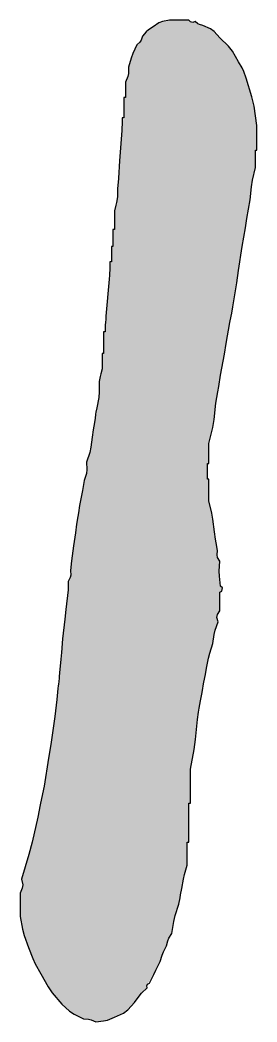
# Model space of a CAD drawing. Extents: x 498328 to 716449, y -893371 to -467753.
# Drawn here: x 608259.7 to 608302.2, y -879383.3 to -879203.9 of the extents above; entities that cross this region are included whole.
import ezdxf

# ---------------------------------------------------------------- set-up
doc = ezdxf.new("R2010")
doc.units = 0
doc.header["$LTSCALE"] = 1000
doc.layers.get('0').update_dxf_attribs({"linetype": 'CONTINUOUS'})

# ---------------------------------------------------------------- blocks, each defined once
blk = doc.blocks.new('商xx')
blk.add_hatch(color=256).paths.add_polyline_path([(9.7481, 20.7519), (9.7314, 20.852), (9.7168, 20.9639), (9.707, 21.0196), (9.6828, 21.1298), (9.6828, 21.2076), (9.6828, 21.2465), (9.6828, 21.3243), (9.6689, 21.3243), (9.6689, 21.3799), (9.6689, 21.4632), (9.6828, 21.4632), (9.6828, 21.5355), (9.6828, 21.6438), (9.7161, 21.7866), (9.7287, 21.8593), (9.7453, 22.005), (9.7619, 22.105), (9.7703, 22.155), (9.787, 22.2551), (9.8212, 22.4438), (9.8379, 22.5383), (9.8703, 22.7274), (9.8814, 22.783), (9.8981, 22.8663), (9.9319, 23.083), (9.9486, 23.1913), (9.9814, 23.4081), (10.0092, 23.5748), (10.0231, 23.6582), (10.0509, 23.8249), (10.0661, 23.9723), (10.0995, 24.1166), (10.0995, 24.1777), (10.0995, 24.2694), (10.1134, 24.2694), (10.1134, 24.3583), (10.1134, 24.4028), (10.1134, 24.4917), (10.0873, 24.6636), (10.0677, 24.7493), (10.0162, 24.9154), (9.9955, 24.9766), (9.9812, 25.0066), (9.9467, 25.0613), (9.8937, 25.1564), (9.8589, 25.2014), (9.78, 25.2766), (9.7294, 25.3328), (9.6962, 25.3569), (9.6272, 25.3877), (9.5885, 25.3971), (9.5577, 25.4225), (9.5365, 25.4137), (9.5168, 25.4187), (9.5022, 25.4363), (9.4327, 25.4363), (9.3285, 25.4363), (9.2662, 25.4242), (9.2344, 25.4106), (9.1826, 25.3738), (9.1389, 25.3472), (9.1184, 25.3297), (9.0854, 25.2905), (9.0704, 25.2464), (9.0368, 25.2141), (9.0004, 25.136), (8.9849, 25.0952), (8.9604, 25.0126), (8.9615, 24.9435), (8.9326, 24.8807), (8.9326, 24.8251), (8.9326, 24.7417), (8.9187, 24.7417), (8.9187, 24.6695), (8.9187, 24.5612), (8.9048, 24.5056), (8.902, 24.4667), (8.8979, 24.4083), (8.8867, 24.2527), (8.8812, 24.175), (8.8701, 24.0194), (8.8631, 23.9221), (8.8631, 23.8804), (8.8631, 23.8527), (8.852, 23.8026), (8.8353, 23.7276), (8.8353, 23.6609), (8.8353, 23.5609), (8.8215, 23.5609), (8.8215, 23.4998), (8.8215, 23.4081), (8.8076, 23.4081), (8.8076, 23.3525), (8.8076, 23.2692), (8.7937, 23.2275), (8.7937, 23.1997), (8.7909, 23.1664), (8.7867, 23.1164), (8.7756, 22.983), (8.7701, 22.9163), (8.7589, 22.783), (8.7548, 22.733), (8.752, 22.6996), (8.752, 22.644), (8.7381, 22.644), (8.7381, 22.5663), (8.7381, 22.5274), (8.7381, 22.4496), (8.7242, 22.4496), (8.7242, 22.394), (8.7242, 22.3106), (8.6964, 22.1995), (8.6982, 22.0803), (8.6634, 21.9001), (8.6617, 21.8661), (8.6506, 21.7994), (8.6339, 21.6994), (8.6214, 21.5857), (8.5853, 21.4771), (8.5887, 21.392), (8.5645, 21.3104), (8.5438, 21.1991), (8.5228, 21.0881), (8.5117, 21.0215), (8.495, 20.9214), (8.4819, 20.8241), (8.4672, 20.7269), (8.4561, 20.638), (8.4505, 20.5936), (8.4394, 20.5047), (8.4446, 20.4527), (8.4186, 20.4074), (8.4186, 20.3616), (8.4186, 20.331), (8.3991, 20.156), (8.3894, 20.0685), (8.37, 19.8934), (8.3588, 19.7712), (8.3533, 19.71), (8.3422, 19.5878), (8.3352, 19.5113), (8.3311, 19.4739), (8.3172, 19.3489), (8.3116, 19.2988), (8.3005, 19.1988), (8.2636, 18.9485), (8.2442, 18.8234), (8.2033, 18.5737), (8.181, 18.4625), (8.1699, 18.407), (8.1477, 18.2958), (8.0966, 18.0718), (8.0674, 17.9604), (8.0018, 17.7402), (8.0149, 17.6754), (7.9879, 17.6151), (7.9879, 17.5318), (7.9879, 17.4901), (7.9879, 17.4067), (8.01, 17.2936), (8.0255, 17.2374), (8.0643, 17.1289), (8.1015, 17.0313), (8.124, 16.9836), (8.1755, 16.8927), (8.239, 16.7772), (8.2773, 16.7219), (8.363, 16.6218), (8.4321, 16.558), (8.4727, 16.5305), (8.5575, 16.4899), (8.6156, 16.486), (8.6686, 16.4621), (8.7368, 16.4707), (8.7711, 16.4793), (8.8353, 16.5038), (8.9165, 16.5415), (8.9554, 16.5699), (9.0159, 16.6357), (9.0657, 16.7066), (9.1271, 16.7677), (9.1239, 16.7861), (9.1313, 16.8009), (9.1868, 16.8872), (9.2063, 16.9261), (9.2452, 17.0039), (9.2686, 17.0751), (9.3007, 17.1428), (9.3165, 17.2021), (9.3494, 17.2539), (9.3729, 17.3877), (9.4119, 17.5179), (9.423, 17.5734), (9.4397, 17.6568), (9.4577, 17.7625), (9.4883, 17.8652), (9.4883, 17.9485), (9.4883, 17.9902), (9.4883, 18.0736), (9.5022, 18.0736), (9.5022, 18.2125), (9.5022, 18.2819), (9.5022, 18.4209), (9.5161, 18.4209), (9.5161, 18.5431), (9.5161, 18.6042), (9.5161, 18.7265), (9.5487, 18.9031), (9.5613, 18.9923), (9.5786, 19.171), (9.5897, 19.2377), (9.6064, 19.3377), (9.6179, 19.3988), (9.6234, 19.4294), (9.6341, 19.4906), (9.6453, 19.5461), (9.6619, 19.6295), (9.6831, 19.7423), (9.7175, 19.8517), (9.7317, 19.9515), (9.7661, 20.0462), (9.7502, 20.0981), (9.78, 20.1435), (9.78, 20.2102), (9.78, 20.3102), (9.7994, 20.3213), (9.803, 20.3501), (9.787, 20.3657), (9.7733, 20.4766), (9.78, 20.588), (9.7544, 20.6334), (9.7592, 20.6853)])
for p, q in [((9.2344, 25.4106), (9.1826, 25.3738)), ((9.2662, 25.4242), (9.2344, 25.4106)), ((9.3285, 25.4363), (9.2662, 25.4242)), ((9.398, 25.4363), (9.3285, 25.4363)), ((9.4327, 25.4363), (9.398, 25.4363)), ((9.5022, 25.4363), (9.4327, 25.4363)), ((9.5168, 25.4187), (9.5022, 25.4363)), ((9.5365, 25.4137), (9.5168, 25.4187)), ((9.5577, 25.4225), (9.5365, 25.4137)), ((9.5817, 25.4027), (9.5577, 25.4225)), ((9.597, 25.3951), (9.5817, 25.4027)), ((9.1184, 25.3297), (9.0854, 25.2905)), ((9.1389, 25.3472), (9.1184, 25.3297)), ((9.1826, 25.3738), (9.1389, 25.3472)), ((9.6272, 25.3877), (9.597, 25.3951)), ((9.6962, 25.3569), (9.6272, 25.3877)), ((9.7294, 25.3328), (9.6962, 25.3569)), ((9.78, 25.2766), (9.7294, 25.3328)), ((9.0629, 25.2392), (9.0368, 25.2141)), ((9.0737, 25.2562), (9.0629, 25.2392)), ((9.0854, 25.2905), (9.0737, 25.2562)), ((9.8589, 25.2014), (9.78, 25.2766)), ((9.0004, 25.136), (8.9849, 25.0952)), ((9.0368, 25.2141), (9.0004, 25.136)), ((9.8937, 25.1564), (9.8589, 25.2014)), ((9.9467, 25.0613), (9.8937, 25.1564)), ((8.9849, 25.0952), (8.9604, 25.0126)), ((9.9812, 25.0066), (9.9467, 25.0613)), ((8.9613, 24.9587), (8.9552, 24.9297)), ((8.9604, 25.0126), (8.9613, 24.9587)), ((9.9955, 24.9766), (9.9812, 25.0066)), ((10.0162, 24.9154), (9.9955, 24.9766)), ((8.9552, 24.9297), (8.9326, 24.8807)), ((8.9326, 24.8807), (8.9326, 24.8251)), ((10.0677, 24.7493), (10.0162, 24.9154)), ((8.9326, 24.8251), (8.9326, 24.7973)), ((8.9326, 24.7973), (8.9326, 24.7417)), ((8.9243, 24.7417), (8.9187, 24.7417)), ((8.9187, 24.7417), (8.9187, 24.6695)), ((8.927, 24.7417), (8.9243, 24.7417)), ((8.9326, 24.7417), (8.927, 24.7417)), ((10.0873, 24.6636), (10.0677, 24.7493)), ((8.9187, 24.6695), (8.9187, 24.6334)), ((8.9187, 24.6334), (8.9187, 24.5612)), ((10.1134, 24.4917), (10.0873, 24.6636)), ((8.9048, 24.5056), (8.902, 24.4667)), ((8.9104, 24.5612), (8.9048, 24.5612)), ((8.9048, 24.5612), (8.9048, 24.5389)), ((8.9048, 24.5389), (8.9048, 24.5278)), ((8.9048, 24.5278), (8.9048, 24.5056)), ((8.9131, 24.5612), (8.9104, 24.5612)), ((8.9187, 24.5612), (8.9131, 24.5612)), ((8.9006, 24.4472), (8.8979, 24.4083)), ((8.902, 24.4667), (8.9006, 24.4472)), ((10.1134, 24.4028), (10.1134, 24.4917)), ((8.8979, 24.4083), (8.8867, 24.2527)), ((10.1134, 24.3583), (10.1134, 24.4028)), ((10.1134, 24.2694), (10.1134, 24.3583)), ((8.8867, 24.2527), (8.8812, 24.175)), ((10.0995, 24.2083), (10.0995, 24.2694)), ((10.0995, 24.2694), (10.1051, 24.2694)), ((10.1051, 24.2694), (10.1079, 24.2694)), ((10.1079, 24.2694), (10.1134, 24.2694)), ((8.8812, 24.175), (8.8701, 24.0194)), ((10.0995, 24.1777), (10.0995, 24.2083)), ((10.0995, 24.1166), (10.0995, 24.1777)), ((10.0728, 24.0014), (10.0995, 24.1166)), ((8.8673, 23.9805), (8.8659, 23.961)), ((8.8701, 24.0194), (8.8673, 23.9805)), ((10.063, 23.9426), (10.0728, 24.0014)), ((8.8659, 23.961), (8.8631, 23.9221)), ((8.8631, 23.9221), (8.8631, 23.8943)), ((8.8631, 23.8943), (8.8631, 23.8804)), ((8.8631, 23.8804), (8.8631, 23.8527)), ((10.0509, 23.8249), (10.063, 23.9426)), ((8.852, 23.8026), (8.8465, 23.7776)), ((8.8631, 23.8527), (8.852, 23.8026)), ((10.0231, 23.6582), (10.0509, 23.8249)), ((8.8465, 23.7776), (8.8353, 23.7276)), ((8.8353, 23.7276), (8.8353, 23.6609)), ((8.8353, 23.6609), (8.8353, 23.6276)), ((8.8353, 23.6276), (8.8353, 23.5609)), ((10.0092, 23.5748), (10.0231, 23.6582)), ((8.827, 23.5609), (8.8215, 23.5609)), ((8.8215, 23.5609), (8.8215, 23.4998)), ((8.8298, 23.5609), (8.827, 23.5609)), ((8.8353, 23.5609), (8.8298, 23.5609)), ((9.9814, 23.4081), (10.0092, 23.5748)), ((8.8215, 23.4998), (8.8215, 23.4692)), ((8.8215, 23.4692), (8.8215, 23.4081)), ((8.8131, 23.4081), (8.8076, 23.4081)), ((8.8076, 23.4081), (8.8076, 23.3525)), ((8.8076, 23.3525), (8.8076, 23.3248)), ((8.8159, 23.4081), (8.8131, 23.4081)), ((8.8215, 23.4081), (8.8159, 23.4081)), ((9.9486, 23.1913), (9.9814, 23.4081)), ((8.7992, 23.2692), (8.7937, 23.2692)), ((8.7937, 23.2692), (8.7937, 23.2414)), ((8.802, 23.2692), (8.7992, 23.2692)), ((8.8076, 23.2692), (8.802, 23.2692)), ((8.8076, 23.3248), (8.8076, 23.2692)), ((8.7909, 23.1664), (8.7895, 23.1497)), ((8.7937, 23.1997), (8.7909, 23.1664)), ((8.7937, 23.2414), (8.7937, 23.2275)), ((8.7937, 23.2275), (8.7937, 23.1997)), ((9.9319, 23.083), (9.9486, 23.1913)), ((8.7867, 23.1164), (8.7756, 22.983)), ((8.7895, 23.1497), (8.7867, 23.1164)), ((9.8981, 22.8663), (9.9319, 23.083)), ((8.7756, 22.983), (8.7701, 22.9163)), ((8.7701, 22.9163), (8.7589, 22.783)), ((9.8814, 22.783), (9.887, 22.8108)), ((9.887, 22.8108), (9.8981, 22.8663)), ((8.7548, 22.733), (8.752, 22.6996)), ((8.7562, 22.7496), (8.7548, 22.733)), ((8.7589, 22.783), (8.7562, 22.7496)), ((9.8379, 22.5383), (9.8703, 22.7274)), ((9.8703, 22.7274), (9.8814, 22.783)), ((8.7437, 22.644), (8.7381, 22.644)), ((8.7381, 22.644), (8.7381, 22.5663)), ((8.7464, 22.644), (8.7437, 22.644)), ((8.752, 22.644), (8.7464, 22.644)), ((8.752, 22.6996), (8.752, 22.6774)), ((8.752, 22.6774), (8.752, 22.6663)), ((8.752, 22.6663), (8.752, 22.644)), ((8.7381, 22.5663), (8.7381, 22.5274)), ((8.7381, 22.5274), (8.7381, 22.4496)), ((9.8212, 22.4438), (9.8379, 22.5383)), ((8.7298, 22.4496), (8.7242, 22.4496)), ((8.7242, 22.4496), (8.7242, 22.394)), ((8.7325, 22.4496), (8.7298, 22.4496)), ((8.7381, 22.4496), (8.7325, 22.4496)), ((9.787, 22.2551), (9.8212, 22.4438)), ((8.7242, 22.394), (8.7242, 22.3662)), ((8.7242, 22.3662), (8.7242, 22.3106)), ((8.7131, 22.2662), (8.7075, 22.244)), ((8.7242, 22.3106), (8.7131, 22.2662)), ((8.7075, 22.244), (8.6964, 22.1995)), ((8.6964, 22.1995), (8.6978, 22.1047)), ((9.7703, 22.155), (9.787, 22.2551)), ((8.6978, 22.1047), (8.6936, 22.0565)), ((9.7453, 22.005), (9.7619, 22.105)), ((9.7619, 22.105), (9.7703, 22.155)), ((8.6936, 22.0565), (8.6756, 21.9633)), ((9.7287, 21.8593), (9.7453, 22.005)), ((8.6636, 21.9053), (8.6617, 21.8661)), ((8.6665, 21.9251), (8.6636, 21.9053)), ((8.6756, 21.9633), (8.6665, 21.9251)), ((8.6617, 21.8661), (8.6506, 21.7994)), ((9.7161, 21.7866), (9.7287, 21.8593)), ((8.645, 21.7661), (8.6339, 21.6994)), ((8.6506, 21.7994), (8.645, 21.7661)), ((9.6828, 21.6438), (9.7161, 21.7866)), ((8.6339, 21.6994), (8.624, 21.6089)), ((9.6828, 21.5716), (9.6828, 21.6438)), ((8.614, 21.5635), (8.5853, 21.4771)), ((8.624, 21.6089), (8.614, 21.5635)), ((9.6828, 21.5355), (9.6828, 21.5716)), ((8.5853, 21.4771), (8.588, 21.41)), ((9.6689, 21.4077), (9.6689, 21.4632)), ((9.6689, 21.4632), (9.6744, 21.4632)), ((9.6744, 21.4632), (9.6772, 21.4632)), ((9.6772, 21.4632), (9.6828, 21.4632)), ((9.6828, 21.4632), (9.6828, 21.5355)), ((8.5836, 21.3748), (8.5645, 21.3104)), ((8.588, 21.41), (8.5836, 21.3748)), ((9.6689, 21.3799), (9.6689, 21.4077)), ((9.6689, 21.3243), (9.6689, 21.3799)), ((8.5645, 21.3104), (8.548, 21.2215)), ((9.6744, 21.3243), (9.6689, 21.3243)), ((9.6772, 21.3243), (9.6744, 21.3243)), ((9.6828, 21.3243), (9.6772, 21.3243)), ((9.6828, 21.2465), (9.6828, 21.3243)), ((8.548, 21.2215), (8.5396, 21.177)), ((9.6828, 21.2076), (9.6828, 21.2465)), ((9.6828, 21.1298), (9.6828, 21.2076)), ((8.5396, 21.177), (8.5228, 21.0881)), ((9.707, 21.0196), (9.6828, 21.1298)), ((8.5117, 21.0215), (8.5061, 20.9881)), ((8.5228, 21.0881), (8.5117, 21.0215)), ((9.7168, 20.9639), (9.707, 21.0196)), ((8.495, 20.9214), (8.4845, 20.8435)), ((8.5061, 20.9881), (8.495, 20.9214)), ((9.7314, 20.852), (9.7168, 20.9639)), ((8.4845, 20.8435), (8.479, 20.8046)), ((9.7425, 20.7853), (9.7314, 20.852)), ((8.479, 20.8046), (8.4672, 20.7269)), ((9.7481, 20.7519), (9.7425, 20.7853)), ((9.7592, 20.6853), (9.7481, 20.7519)), ((8.4672, 20.7269), (8.4561, 20.638)), ((9.7556, 20.6457), (9.7592, 20.6853)), ((9.7605, 20.6227), (9.7556, 20.6457)), ((8.4505, 20.5936), (8.4394, 20.5047)), ((8.4561, 20.638), (8.4505, 20.5936)), ((9.78, 20.588), (9.7605, 20.6227)), ((9.7747, 20.4992), (9.78, 20.588)), ((8.4434, 20.4651), (8.4384, 20.4419)), ((8.4394, 20.5047), (8.4434, 20.4651)), ((9.7761, 20.454), (9.7747, 20.4992)), ((8.4384, 20.4419), (8.4186, 20.4074)), ((8.4186, 20.4074), (8.4186, 20.3769)), ((8.4186, 20.3769), (8.4186, 20.3616)), ((9.787, 20.3657), (9.7761, 20.454)), ((8.4186, 20.331), (8.3991, 20.156)), ((8.4186, 20.3616), (8.4186, 20.331)), ((9.78, 20.3102), (9.7994, 20.3213)), ((9.78, 20.2435), (9.78, 20.3102)), ((9.803, 20.3501), (9.787, 20.3657)), ((9.7994, 20.3213), (9.803, 20.3501)), ((9.78, 20.2102), (9.78, 20.2435)), ((9.78, 20.1435), (9.78, 20.2102)), ((8.3991, 20.156), (8.3894, 20.0685)), ((9.7546, 20.0838), (9.7584, 20.1107)), ((9.7584, 20.1107), (9.78, 20.1435)), ((8.3894, 20.0685), (8.37, 19.8934)), ((9.7387, 19.9709), (9.7661, 20.0462)), ((9.7661, 20.0462), (9.7546, 20.0838)), ((9.7175, 19.8517), (9.7288, 19.9311)), ((9.7288, 19.9311), (9.7387, 19.9709)), ((8.37, 19.8934), (8.3588, 19.7712)), ((9.69, 19.7643), (9.7175, 19.8517)), ((8.3588, 19.7712), (8.3533, 19.71)), ((9.6788, 19.7195), (9.69, 19.7643)), ((8.3533, 19.71), (8.3422, 19.5878)), ((9.6619, 19.6295), (9.6788, 19.7195)), ((8.3422, 19.5878), (8.3394, 19.5572)), ((9.6453, 19.5461), (9.6508, 19.5739)), ((9.6508, 19.5739), (9.6619, 19.6295)), ((8.3325, 19.4864), (8.3311, 19.4739)), ((8.3352, 19.5114), (8.3325, 19.4864)), ((8.338, 19.542), (8.3352, 19.5114)), ((8.3394, 19.5572), (8.338, 19.542)), ((9.6234, 19.4294), (9.6341, 19.4906)), ((9.6341, 19.4906), (9.6453, 19.5461)), ((8.3283, 19.4489), (8.3172, 19.3489)), ((8.3311, 19.4739), (8.3283, 19.4489)), ((9.6064, 19.3377), (9.6179, 19.3988)), ((9.6179, 19.3988), (9.6234, 19.4294)), ((8.3116, 19.2988), (8.3005, 19.1988)), ((8.3172, 19.3489), (8.3116, 19.2988)), ((9.5952, 19.2711), (9.6064, 19.3377)), ((9.5786, 19.171), (9.5897, 19.2377)), ((9.5897, 19.2377), (9.5952, 19.2711)), ((8.3005, 19.1988), (8.2636, 18.9485)), ((9.5613, 18.9923), (9.5786, 19.171)), ((8.2636, 18.9485), (8.2442, 18.8234)), ((9.5487, 18.9031), (9.5613, 18.9923)), ((9.5161, 18.7265), (9.5487, 18.9031)), ((8.2442, 18.8234), (8.2033, 18.5737)), ((9.5161, 18.6042), (9.5161, 18.7265)), ((9.5161, 18.5431), (9.5161, 18.6042)), ((8.2033, 18.5737), (8.181, 18.4625)), ((9.5161, 18.4209), (9.5161, 18.5431)), ((8.1699, 18.407), (8.1477, 18.2958)), ((8.181, 18.4625), (8.1699, 18.407)), ((9.5022, 18.2819), (9.5022, 18.4209)), ((9.5022, 18.4209), (9.5077, 18.4209)), ((9.5077, 18.4209), (9.5105, 18.4209)), ((9.5105, 18.4209), (9.5161, 18.4209)), ((8.1477, 18.2958), (8.0966, 18.0718)), ((9.5022, 18.2125), (9.5022, 18.2819)), ((9.5022, 18.0736), (9.5022, 18.2125)), ((8.0966, 18.0718), (8.0674, 17.9604)), ((9.4883, 17.9902), (9.4883, 18.0736)), ((9.4883, 18.0736), (9.4938, 18.0736)), ((9.4938, 18.0736), (9.4966, 18.0736)), ((9.4966, 18.0736), (9.5022, 18.0736)), ((8.0674, 17.9604), (8.0018, 17.7402)), ((9.4883, 17.9485), (9.4883, 17.9902)), ((9.4883, 17.8652), (9.4883, 17.9485)), ((9.4638, 17.7832), (9.4883, 17.8652)), ((9.454, 17.7412), (9.4638, 17.7832)), ((8.0018, 17.7402), (8.0118, 17.6908)), ((8.0118, 17.6908), (8.0085, 17.6611)), ((9.4397, 17.6568), (9.454, 17.7412)), ((8.0085, 17.6611), (7.9879, 17.6151)), ((7.9879, 17.6151), (7.9879, 17.5318)), ((9.423, 17.5734), (9.4285, 17.6012)), ((9.4285, 17.6012), (9.4397, 17.6568)), ((7.9879, 17.5318), (7.9879, 17.4901)), ((9.3808, 17.4139), (9.4119, 17.5179)), ((9.4119, 17.5179), (9.423, 17.5734)), ((7.9879, 17.4901), (7.9879, 17.4067)), ((9.3682, 17.3608), (9.3808, 17.4139)), ((7.9879, 17.4067), (8.01, 17.2936)), ((9.3494, 17.2539), (9.3682, 17.3608)), ((8.01, 17.2936), (8.0255, 17.2374)), ((8.0255, 17.2374), (8.0643, 17.1289)), ((9.3234, 17.2129), (9.3494, 17.2539)), ((9.2751, 17.0887), (9.3007, 17.1428)), ((9.3007, 17.1428), (9.3132, 17.1897)), ((9.3132, 17.1897), (9.3234, 17.2129)), ((8.0643, 17.1289), (8.1015, 17.0313)), ((9.2452, 17.0039), (9.2639, 17.0607)), ((9.2639, 17.0607), (9.2751, 17.0887)), ((8.1015, 17.0313), (8.124, 16.9836)), ((8.124, 16.9836), (8.1755, 16.8927)), ((9.2063, 16.9261), (9.2452, 17.0039)), ((8.1755, 16.8927), (8.239, 16.7772)), ((9.1479, 16.8094), (9.1868, 16.8872)), ((9.1868, 16.8872), (9.2063, 16.9261)), ((9.1239, 16.7861), (9.1313, 16.8009)), ((9.1271, 16.7677), (9.1239, 16.7861)), ((9.1313, 16.8009), (9.1479, 16.8094)), ((8.239, 16.7772), (8.2773, 16.7219)), ((8.2773, 16.7219), (8.363, 16.6218)), ((9.0159, 16.6357), (9.0556, 16.6922)), ((9.0556, 16.6922), (9.0782, 16.719)), ((9.0782, 16.719), (9.1271, 16.7677)), ((8.363, 16.6218), (8.4321, 16.558)), ((8.9554, 16.5699), (9.0159, 16.6357)), ((8.4321, 16.558), (8.4727, 16.5305)), ((8.4727, 16.5305), (8.5575, 16.4899)), ((8.8353, 16.5038), (8.9165, 16.5415)), ((8.9165, 16.5415), (8.9554, 16.5699)), ((8.5575, 16.4899), (8.6032, 16.4868)), ((8.6032, 16.4868), (8.6269, 16.4809)), ((8.6269, 16.4809), (8.6686, 16.4621)), ((8.6686, 16.4621), (8.7368, 16.4707)), ((8.7368, 16.4707), (8.7711, 16.4793)), ((8.7711, 16.4793), (8.8353, 16.5038))]:
    blk.add_line(p, q)
blk = doc.blocks.new('图框1')
at = {"color": 2, "xscale": 20, "yscale": 20, "zscale": 20}
blk.add_blockref('商xx', (707912.04, -231449.49), dxfattribs=at)

msp = doc.modelspace()

# ---------------------------------------------------------------- block references
at = {"color": 1, "lineweight": 13}
msp.add_blockref('图框1', (-99812.06, -648263.09), dxfattribs=at)

doc.saveas('drawing.dxf')
